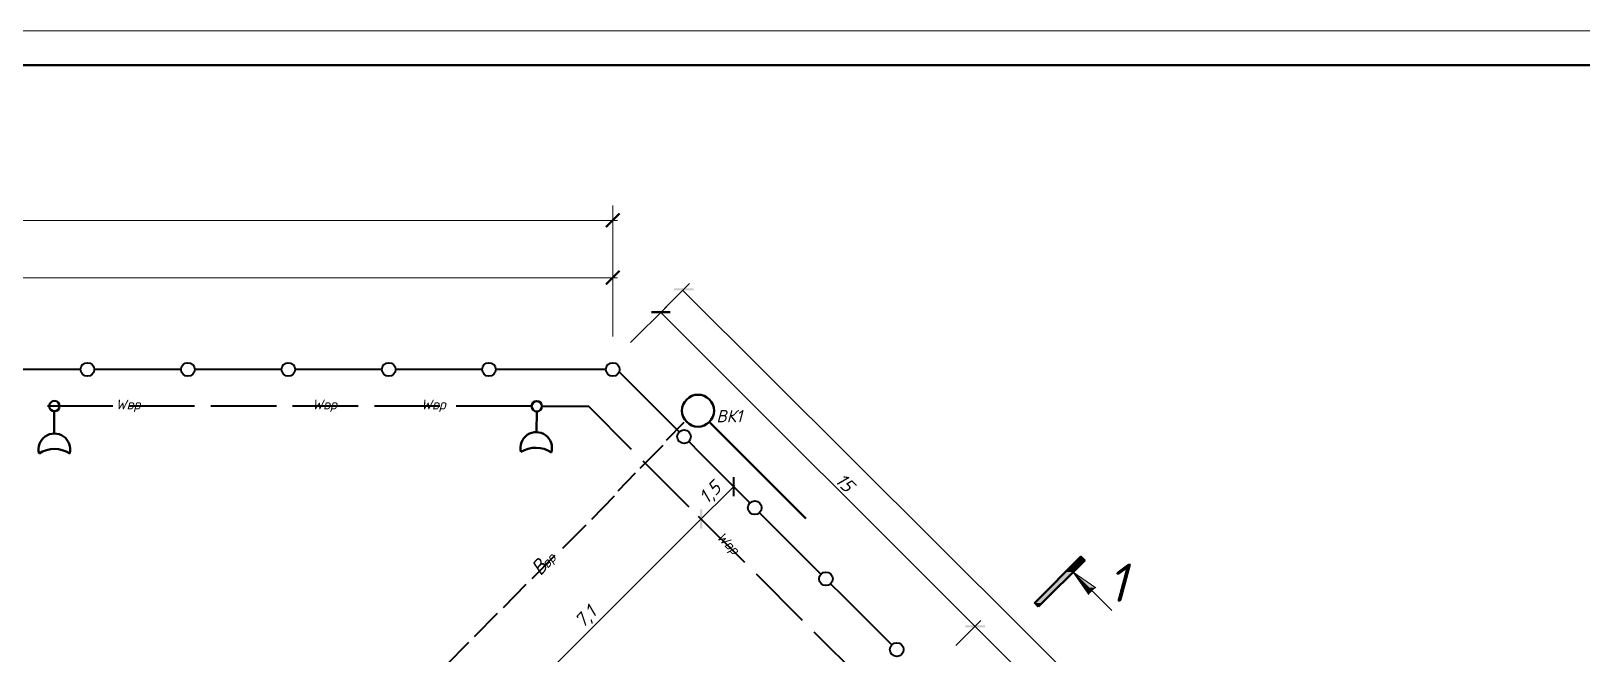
# Model space of a CAD drawing. Header units: millimetres. Extents: x 2279 to 5236, y 896 to 2828.
# Drawn here: x 3844.1 to 4071.6, y 2609 to 2700.3 of the extents above; entities that cross this region are included whole.
import ezdxf

# ---------------------------------------------------------------- set-up
doc = ezdxf.new("R2010")
doc.units = ezdxf.units.MM
for name, color, linetype in [('PDF _!!ОСНОВНАЯ', 7, 'Continuous'), ('PDF _!!СЕТИ - ВК', 7, 'Continuous'), ('PDF _0', 7, 'Continuous'), ('PDF _Текст', 7, 'Continuous')]:
    doc.layers.add(name, color=color, linetype=linetype)
doc.layers.add('Тонкие', color=83, linetype='Continuous', lineweight=15)
doc.styles.add('PDF ISOCPEUR Italic', font='isocpeui.ttf')

msp = doc.modelspace()

# ---------------------------------------------------------------- linework, layer by layer
at = {"linetype": 'ByBlock', "lineweight": 15, "ltscale": 10}
for p, q in [((3929.41, 2663.86), (3929.41, 2674.69)), ((3929.41, 2655.44), (3929.41, 2666.27))]:
    msp.add_line(p, q, dxfattribs=at)
at = {"linetype": 'ByBlock', "lineweight": 40, "ltscale": 10}
for p, q in [((3939.17, 2641.43), (3930.35, 2650.25)), ((3919.03, 2645.19), (3925.85, 2645.19))]:
    msp.add_line(p, q, dxfattribs=at)
at = {"linetype": 'ByBlock', "lineweight": 15, "ltscale": 10}
msp.add_arc((3786.22, 2503.52), 108.06, 45, 171.4857, dxfattribs=at)
at = {"layer": 'PDF _!!ОСНОВНАЯ', "lineweight": 50}
msp.add_lwpolyline([(3446.91, 2111.29), (4262.91, 2111.29), (4262.91, 2695.25), (3446.91, 2695.25)], close=True, dxfattribs=at)
at = {"layer": 'PDF _!!ОСНОВНАЯ', "lineweight": 40}
for points in [[(3851.32, 2650.57), (3841.16, 2650.57), (3838.62, 2650.57)], [(3866.05, 2650.57), (3855.89, 2650.57), (3853.35, 2650.57)], [(3880.79, 2650.57), (3870.63, 2650.57), (3868.08, 2650.57)], [(3895.52, 2650.57), (3885.36, 2650.57), (3882.82, 2650.57)], [(3910.22, 2650.57), (3900.09, 2650.57), (3897.55, 2650.57)], [(3928.41, 2650.57), (3914.79, 2650.57), (3912.25, 2650.57)], [(3856.06, 2645.19), (3846.48, 2645.19)], [(3868.05, 2645.19), (3858.47, 2645.19)], [(3880.07, 2645.19), (3870.46, 2645.19)], [(3892.06, 2645.19), (3882.44, 2645.19)], [(3904.05, 2645.19), (3894.47, 2645.19)], [(3917.51, 2645.19), (3906.46, 2645.19)], [(3932.16, 2638.85), (3925.85, 2645.19)], [(3937.29, 2640.21), (3939.87, 2642.85)], [(3933.43, 2636.08), (3936.79, 2639.5)], [(3949.54, 2630.99), (3942.36, 2638.17), (3940.57, 2640)], [(3940.63, 2630.38), (3933.86, 2637.15)], [(3930.2, 2632.76), (3932.77, 2635.4)], [(3926.34, 2628.63), (3929.69, 2632.05)], [(3948.77, 2622.24), (3942, 2629.01)], [(3959.92, 2620.55), (3952.74, 2627.73), (3950.94, 2629.56)], [(3922.11, 2624.36), (3925.49, 2627.78)], [(3917.57, 2619.92), (3920.95, 2623.34)], [(3913.37, 2615.65), (3916.72, 2619.07)], [(3957.27, 2613.74), (3950.5, 2620.54)], [(3970.35, 2610.15), (3963.17, 2617.33), (3961.37, 2619.13)], [(3909.13, 2611.39), (3912.52, 2614.81)], [(3965.74, 2605.27), (3958.97, 2612.04)], [(3904.93, 2607.12), (3908.32, 2610.54)]]:
    msp.add_lwpolyline(points, dxfattribs=at)
at = {"layer": 'PDF _!!ОСНОВНАЯ', "lineweight": 50}
for points in [[(3847.49, 2641.19), (3847.49, 2644.41)], [(3918.21, 2641.35), (3918.27, 2644.56)], [(3957.75, 2628.71), (3943.59, 2642.87)]]:
    msp.add_lwpolyline(points, dxfattribs=at)
at = {"layer": 'PDF _!!ОСНОВНАЯ', "lineweight": 40}
for centre in [(3852.35, 2650.59), (3867.09, 2650.59), (3881.82, 2650.59), (3896.55, 2650.59), (3911.25, 2650.59), (3929.41, 2650.59), (3939.87, 2640.73), (3950.25, 2630.28), (3960.68, 2619.85), (3971.08, 2609.46)]:
    msp.add_circle(centre, 0.999, dxfattribs=at)
at = {"layer": 'PDF _!!ОСНОВНАЯ', "lineweight": 50}
for centre, radius in [((3941.92, 2644.54), 2.35), ((3847.5, 2645.21), 0.762), ((3918.27, 2645.19), 0.762)]:
    msp.add_circle(centre, radius, dxfattribs=at)
for centre, radius, start, end in [((3847.5, 2638.87), 2.32, 344.6739, 195.2654), ((3918.18, 2639.07), 2.32, 343.782, 194.3734), ((3847.5, 2634.74), 4.18, 57.332, 122.6073), ((3918.12, 2634.92), 4.18, 56.44, 121.7153)]:
    msp.add_arc(centre, radius, start, end, dxfattribs=at)
at = {"layer": 'PDF _!!СЕТИ - ВК', "lineweight": 20}
for points in [[(3535.39, 2672.48), (3930.12, 2672.48)], [(3678.71, 2664.06), (3930.12, 2664.06)], [(3936.99, 2659.53), (3940.68, 2663.19)], [(3939.69, 2662.2), (4051.73, 2550.48)], [(3932.01, 2654.55), (3937.33, 2659.83)], [(3983.69, 2611.74), (3936.46, 2658.97)], [(3941.24, 2627.51), (3947.34, 2633.57)], [(3949.54, 2630.99), (3946.29, 2634.25)], [(3916.62, 2602.89), (3941.24, 2627.51)], [(4029.52, 2565.95), (3981.42, 2614.01)]]:
    msp.add_lwpolyline(points, dxfattribs=at)
for points in [[(3942, 2629.01), (3945.22, 2625.79)], [(3983.42, 2613.74), (3979.73, 2610.05)]]:
    msp.add_lwpolyline(points, close=True, dxfattribs=at)
at = {"layer": 'PDF _0', "lineweight": 50}
for points in [[(3998.09, 2623.12), (3991.31, 2616.31)], [(3996.97, 2620.85), (3998.66, 2622.54), (3991.89, 2615.77)], [(3993.35, 2618.34), (3991.31, 2616.31), (3991.82, 2615.8)]]:
    msp.add_lwpolyline(points, dxfattribs=at)
msp.add_lwpolyline([(3991.89, 2615.77), (3998.66, 2622.54), (3998.09, 2623.12), (3991.31, 2616.31)], close=True, dxfattribs=at)
at = {"layer": 'PDF _0', "lineweight": 20}
for points in [[(3996.97, 2620.85), (4002.63, 2615.19)], [(3999.27, 2617.57), (3996.97, 2620.85), (4000.26, 2618.55)]]:
    msp.add_lwpolyline(points, dxfattribs=at)
at = {"layer": 'PDF _0', "transparency": 33554559}
for points in [[(3928.29, 2671.6), (3928.53, 2671.4), (3930.29, 2673.6)], [(3930.29, 2673.6), (3928.53, 2671.4), (3928.29, 2671.6)], [(3928.53, 2671.4), (3930.29, 2673.6), (3930.52, 2673.39)], [(3930.52, 2673.39), (3930.29, 2673.6), (3928.53, 2671.4)], [(3928.29, 2663.18), (3928.53, 2662.98), (3930.29, 2665.18)], [(3930.29, 2665.18), (3928.53, 2662.98), (3928.29, 2663.18)], [(3928.53, 2662.98), (3930.29, 2665.18), (3930.52, 2664.97)], [(3930.52, 2664.97), (3930.29, 2665.18), (3928.53, 2662.98)], [(3941.26, 2662.2), (3941.26, 2662.51), (3938.41, 2662.2)], [(3941.26, 2662.51), (3938.41, 2662.2), (3938.41, 2662.51)], [(3937.87, 2658.85), (3937.87, 2659.16), (3935.06, 2658.85)], [(3937.87, 2659.16), (3935.06, 2658.85), (3935.06, 2659.16)], [(3947, 2631.98), (3947.3, 2631.98), (3947, 2634.79)], [(3947.3, 2631.98), (3947, 2634.79), (3947.3, 2634.79)], [(3942.22, 2627.2), (3942.53, 2627.2), (3942.22, 2630.05)], [(3942.53, 2627.2), (3942.22, 2630.05), (3942.53, 2630.05)], [(3942.53, 2630.05), (3942.22, 2630.05), (3942.53, 2627.2)], [(3942.22, 2630.05), (3942.53, 2627.2), (3942.22, 2627.2)], [(3997.55, 2622.54), (3996.97, 2620.85), (3995.85, 2620.85)], [(3998.66, 2622.54), (3997.55, 2622.54), (3996.97, 2620.85)], [(3998.09, 2623.12), (3998.66, 2622.54), (3997.55, 2622.54)], [(3995.85, 2620.85), (3991.31, 2616.31), (3992.43, 2616.31)], [(3995.85, 2620.85), (3996.97, 2620.85), (3992.43, 2616.31)], [(4000.26, 2618.55), (3996.97, 2620.85), (3999.27, 2618.55)], [(3996.97, 2620.85), (3999.27, 2618.55), (3998.6, 2618.55)], [(3998.6, 2618.55), (3998.94, 2618.07), (3999.75, 2618.07)], [(3998.6, 2618.55), (3999.27, 2618.55), (3999.75, 2618.07)], [(3998.94, 2618.07), (3999.75, 2618.07), (3999.27, 2617.57)], [(3999.27, 2618.55), (4000.26, 2618.55), (3999.75, 2618.07)], [(3991.31, 2616.31), (3992.43, 2616.31), (3991.89, 2615.77)], [(3984, 2612.72), (3984, 2613.03), (3981.15, 2612.72)], [(3984, 2613.03), (3981.15, 2612.72), (3981.15, 2613.03)], [(3981.15, 2613.03), (3981.15, 2612.72), (3984, 2613.03)], [(3981.15, 2612.72), (3984, 2613.03), (3984, 2612.72)]]:
    msp.add_solid(points, dxfattribs=at)
at = {"layer": 'Тонкие', "color": 7}
msp.add_line((3426.91, 2700.29), (4267.91, 2700.29), dxfattribs=at)

# ---------------------------------------------------------------- texts
at = {"layer": 'PDF _Текст', "attachment_point": 7, "style": 'PDF ISOCPEUR Italic'}
for s, insert, char_height in [('Wвр', (3856.49, 2644.34), 1.44), ('Wвр', (3885.31, 2644.34), 1.44), ('Wвр', (3901.29, 2644.34), 1.44), ('ВК1', (3944.61, 2642.83), 1.8), ('1', (4001.98, 2616.48), 5.6)]:
    msp.add_mtext(s, dxfattribs=dict(at, insert=insert, char_height=char_height))
at = {"layer": 'PDF _Текст', "insert": (3961.87, 2634.15), "char_height": 2, "width": 5.3846, "attachment_point": 7, "rotation": 315, "style": 'PDF ISOCPEUR Italic'}
msp.add_mtext('15', dxfattribs=at)
at = {"layer": 'PDF _Текст', "attachment_point": 7, "style": 'PDF ISOCPEUR Italic'}
for s, insert, char_height, rotation in [('1,5', (3943.58, 2630.4), 2, 45), ('Wвр', (3944.26, 2625.59), 1.44, 315), ('вр', (3920.16, 2621.03), 1.44, 49.0264), ('В', (3918.82, 2620.16), 2.16, 49.5375), ('7,1', (3925.34, 2612.16), 2, 45.4886)]:
    msp.add_mtext(s, dxfattribs=dict(at, insert=insert, char_height=char_height, rotation=rotation))

doc.saveas('drawing.dxf')
